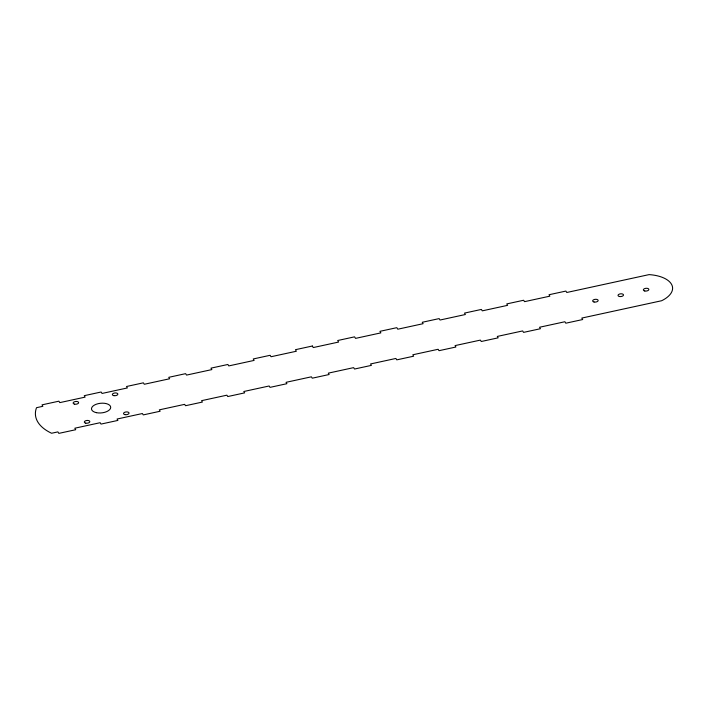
<?xml version="1.0" encoding="UTF-8"?>
<svg xmlns="http://www.w3.org/2000/svg" width="708" height="708" viewBox="0 0 708 708"><rect width="100%" height="100%" fill="white"/><g stroke="black" fill="none" stroke-linecap="round" stroke-linejoin="round"><path stroke-width="1.06" d="M312.343 346.017L295.448 349.69L296.36 351.239L271.014 356.744L270.155 355.292L253.252 358.965L254.11 360.416L228.764 365.921L227.905 364.47L211.002 368.142L211.86 369.594L186.514 375.098L185.655 373.647L168.761 377.32L169.61 378.771L144.264 384.276L143.405 382.824L126.511 386.497L127.36 387.949L102.014 393.453L101.156 392.002L84.261 395.675L85.11 397.126L59.764 402.631L58.906 401.179L42.011 404.852L42.861 406.304L36.524 407.684A60.72 30.453 -5.6 0 0 51.587 433.252L57.923 431.88L58.808 433.385L75.712 429.721L74.827 428.207L100.173 422.703L100.987 424.092L117.891 420.419L117.068 419.03L142.423 413.525L143.237 414.906L160.141 411.242L159.318 409.852L184.673 404.348L185.487 405.728L202.391 402.064L201.568 400.675L226.923 395.17L227.737 396.551L244.632 392.878L243.817 391.497L269.173 385.984L269.987 387.373L286.882 383.701L286.067 382.32L311.414 376.806L312.237 378.196L329.131 374.523L328.317 373.143L353.664 367.629L354.496 369.045L371.399 365.372L370.567 363.956L395.914 358.452L396.745 359.868L413.649 356.195L412.817 354.779L438.163 349.274L438.995 350.69L455.899 347.017L455.067 345.601L480.413 340.097L481.245 341.504L498.149 337.84L497.317 336.424L522.663 330.919L523.531 332.388L540.434 328.724L539.567 327.246L564.913 321.742L565.78 323.211L582.684 319.538L581.808 318.069L661.635 300.732A30.019 15.054 -5.6 0 0 671.458 284.174A32.249 16.169 -5.6 0 0 649.077 274.615L566.754 292.493L565.913 291.068L549.01 294.74L549.851 296.165L524.504 301.67L523.663 300.245L506.76 303.918L507.601 305.343L482.254 310.856L481.413 309.423L464.519 313.095L465.36 314.52L440.004 320.034L439.164 318.6L422.269 322.273L423.11 323.698L397.754 329.211L396.843 327.662L379.948 331.326L380.86 332.884L355.505 338.389L354.593 336.84L337.698 340.513L338.61 342.061L313.255 347.566L312.343 346.017M96.421 412.667A9.646 4.841 -5.6 0 0 110.705 407.295A9.646 4.841 -5.6 0 0 96.155 404.277A9.646 4.841 -5.6 0 0 96.421 412.667M85.739 423.145A2.752 1.381 -5.6 0 0 89.819 421.605A2.752 1.381 -5.6 0 0 85.668 420.747A2.752 1.381 -5.6 0 0 85.739 423.145M74.561 404.153A2.752 1.381 -5.6 0 0 78.641 402.622A2.752 1.381 -5.6 0 0 74.49 401.755A2.752 1.381 -5.6 0 0 74.561 404.153M124.953 414.623A2.752 1.381 -5.6 0 0 129.033 413.091A2.752 1.381 -5.6 0 0 124.873 412.224A2.752 1.381 -5.6 0 0 124.953 414.623M113.776 395.639A2.752 1.381 -5.6 0 0 117.855 394.099A2.752 1.381 -5.6 0 0 113.696 393.241A2.752 1.381 -5.6 0 0 113.776 395.639M594.074 302.006A2.752 1.381 -5.6 0 0 598.154 300.466A2.752 1.381 -5.6 0 0 593.994 299.608A2.752 1.381 -5.6 0 0 594.074 302.006M619.42 296.493A2.752 1.381 -5.6 0 0 623.5 294.962A2.752 1.381 -5.6 0 0 619.35 294.103A2.752 1.381 -5.6 0 0 619.42 296.493M644.776 290.988A2.752 1.381 -5.6 0 0 648.855 289.457A2.752 1.381 -5.6 0 0 644.696 288.59A2.752 1.381 -5.6 0 0 644.776 290.988"/></g></svg>
